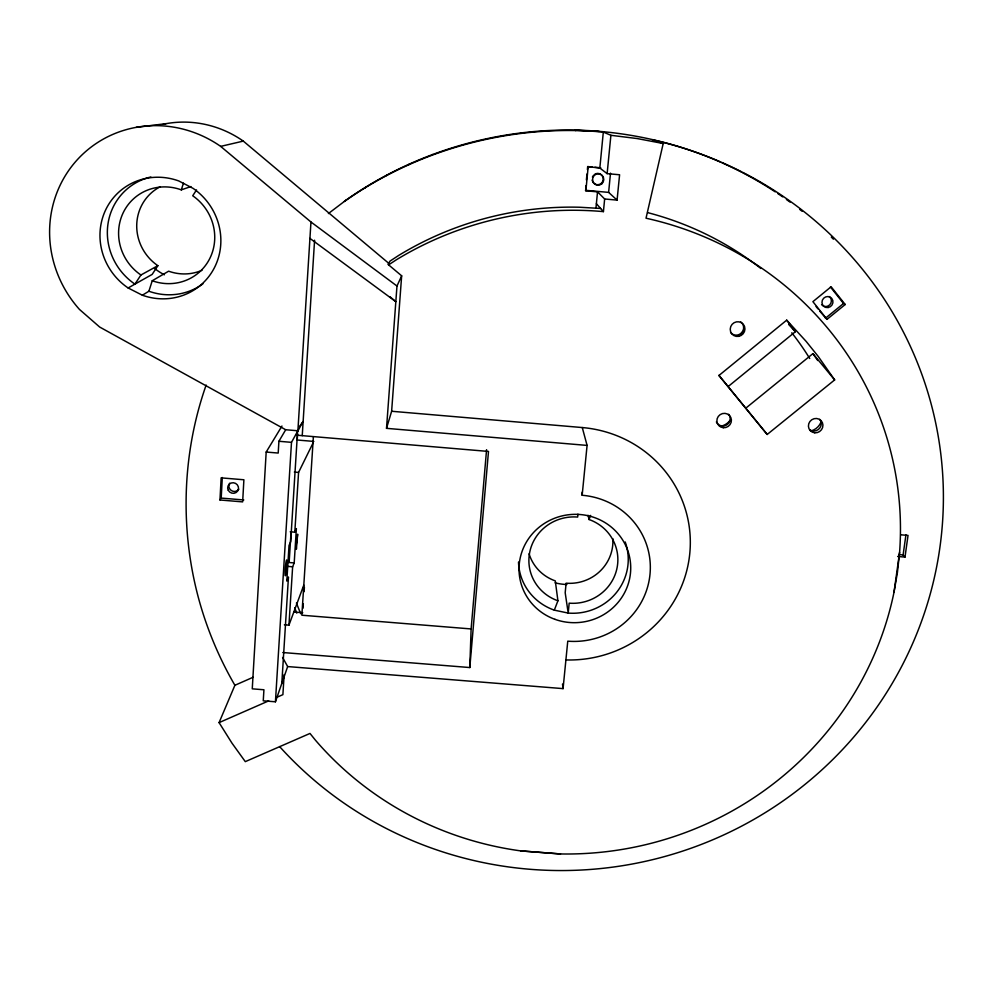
<?xml version="1.0" encoding="UTF-8"?>
<svg xmlns="http://www.w3.org/2000/svg" width="993" height="993" viewBox="0 0 993 993"><rect width="100%" height="100%" fill="white"/><g stroke="black" fill="none" stroke-linecap="round" stroke-linejoin="round"><path stroke-width="1.49" d="M282.595 657.465L287.66 666.564L563.068 688.621L567.76 641.168A75.555 73.147 -9.6 0 0 649.993 574.401A75.555 73.147 -9.6 0 0 582.159 495.259L582.171 492.18M282.794 652.525L469.801 667.544L471.116 628.941L486.582 449.68M219.962 499.988L221.141 477.869L243.893 479.768L242.652 501.887L219.962 499.988L221.203 498.089L222.295 477.521M281.962 426.034L266.186 452.051L252.259 688.832L263.927 689.763L263.257 700.822L275.433 701.79L287.66 666.564M285.711 429.746L99.66 327.032L79.44 309.406A113.425 108.547 48.8 0 1 75.468 161.785A113.425 108.547 48.8 0 1 220.657 146.381L310.958 221.998L297.888 430.776L285.711 429.746L278.909 441.277L278.201 453.056L266.186 452.051M275.433 701.79L291.495 442.344L297.888 430.776M289.199 561.541L291.036 532.248M281.801 683.42L288.466 576.995L286.803 581.066L289.025 545.505L290.676 541.706L297.565 431.595L303.15 421.255L314.582 240.219M297.59 434.053L297.217 440.011L313.825 441.426M284.147 674.595L282.893 694.653L277.221 697.136M284.395 624.783L288.951 625.143L292.637 566.78L294.201 562.932L296.373 528.599L294.809 532.186L290.204 531.801M294.809 532.186L298.57 472.42L312.969 443.151M302.244 435.654L303.126 421.529L299.538 426.382M313.354 437.168L301.86 615.213L471.116 628.941M303.039 608.212L303.324 603.707M304.106 591.716L304.392 587.223M582.159 495.259L587.086 445.41L386.513 428.343L396.977 286.021L401.656 275.818L388.611 264.858L389.244 263.716L243.297 141.105A103.88 99.71 50.5 0 0 163.224 124.224M386.513 428.343L391.627 411.263L401.656 275.818M469.801 667.544L488.494 451.443L296.249 435.145M587.397 169.567L587.67 166.601L599.834 168.053L607.133 173.638L619.595 174.768L617.075 200.114L604.65 198.985L597.525 191.848L585.87 190.805L585.833 185.852M586.404 179.932L586.962 173.998M585.87 190.805L588.141 166.998M595.937 208.294L597.525 191.848M599.834 168.053L603.322 132.081C512.376 123.715 418.922 148.665 344.372 201.467L345.75 200.363C419.592 148.056 512.152 123.331 602.242 131.622A375.577 366.529 -10.6 0 1 720.546 162.132M388.611 264.858L396.418 259.744A330.93 321.583 -10.1 0 1 603.421 211.621L604.65 198.985M607.133 173.638L610.894 135.296L603.322 132.081M617.075 200.114L608.622 192.381L610.509 173.154M577.938 514.163L577.653 517.068A44.536 43.158 -9.7 0 0 530.014 550.892A44.536 43.158 -9.7 0 0 557.917 600.777L554.33 610.149L568.207 613.078A54.925 53.237 -9.7 0 0 625.205 541.967M279.592 746.562A379.016 369.719 -10.6 0 0 888.921 688.881A379.016 369.719 -10.6 0 0 652.401 139.79L663.212 143.513L646.021 218.212A330.93 321.583 -10.1 0 1 899.584 552.381L897.436 572.39L894.023 592.188A330.93 321.583 -10.1 0 1 560.524 853.955L520.804 850.902A330.93 321.583 -10.1 0 1 315.364 740.108L309.99 733.442L245.296 761.643L231.94 743.087L219.081 722.619L234.894 685.282L253.066 677.288M894.023 592.188L899.584 552.381M900.651 534.793L908.036 535.413L904.995 557.085L903.109 554.938L905.939 534.805M142.359 295.219A61.938 59.282 48.8 0 0 215.158 266.198A61.938 59.282 48.8 0 0 193.176 188.422L178.814 180.974A61.938 59.282 48.8 0 0 105.63 209.957A61.938 59.282 48.8 0 0 128.122 287.97L142.359 295.219L148.888 291.234L152.239 280.758L168.636 271.188A46.832 44.933 50.1 0 0 202.001 270.282M150.849 176.977A60.759 58.19 49.1 0 0 107.989 223.847A60.759 58.19 49.1 0 0 134.936 284.135L140.919 274.987A49.265 47.18 49.1 0 1 123.107 212.924A49.265 47.18 49.1 0 1 181.309 189.862L183.457 183.159M206.147 385.061C181.856 454.099 179.721 530.51 199.295 600.976A379.016 369.719 -10.6 0 0 234.894 685.282M288.951 625.143L303.808 585.088M612.83 538.653A42.811 41.594 -9.9 0 1 566.122 583.189L565.191 592.747L568.207 613.078L569.175 603.161A44.536 43.158 -9.7 0 0 616.727 569.386A44.536 43.158 -9.7 0 0 589.035 519.513L590.599 515.404M196.527 189.936L192.716 195.77A49.265 47.18 49.1 0 1 210.193 257.671A49.265 47.18 49.1 0 1 152.239 280.758M160.084 186.821A46.832 44.933 50.1 0 0 157.875 265.69L152.165 274.403L128.122 287.97M431.806 155.181L432.352 154.498M408.806 164.652L409.575 163.882M386.5 175.562L387.481 174.694M365.002 187.851L366.181 186.87M718.969 375.466L786.704 320.156L806.179 341.431L818.232 356.45L834.654 379.909L767.192 434.462L718.969 375.466L767.192 434.462M728.204 386.5L795.343 331.736L786.704 320.156M825.419 318.256L843.541 303.486L845.204 304.516L826.995 319.349L819.808 311.206M745.867 408.111L812.919 353.632L834.654 379.909M328.41 213.557L345.75 200.363M389.244 263.716L388.077 264.486L389.951 261.147L398.714 255.412A323.048 314.359 -10.2 0 1 579.552 207.239L600.604 208.456M140.919 274.987L157.875 265.69M219.081 722.619L268.706 700.872M181.309 189.862L190.941 186.547M220.657 146.381L243.297 141.105M136.277 127.34L166.104 123.653M599.313 131.448L574.959 130.182L575.779 130.629M520.804 850.902L560.524 853.955M288.131 562.435L294.201 562.932M288.044 566.407L292.637 566.78M293.878 611.986L302.753 612.706M294.35 472.072L298.57 472.42M221.203 498.089L243.781 499.963M898.715 554.578L903.109 554.938M897.635 556.465L904.995 557.085M391.627 411.263L582.27 427.549A119.805 116.342 -9.9 0 1 690.036 550.47A119.805 116.342 -9.9 0 1 565.675 659.935M278.909 441.277L291.495 442.344M587.67 166.601L592.039 166.998M594.944 167.258L600.765 167.792M585.411 190.296L608.622 192.381M610.894 135.296L637.208 138.561L663.212 143.513M309.928 238.382L395.835 301.673L389.889 296.696M310.958 221.998L396.977 286.021M788.616 324.388L795.343 331.736M596.383 203.714L603.421 211.621M826.995 319.349L812.895 301.661L831.116 286.766L845.204 304.516M816.072 306.514L817.934 308.86M830.458 287.002L843.541 303.486M812.919 353.632L817.76 360.533M582.27 427.549L587.086 445.41M588.067 515.28L589.035 519.513M557.917 600.777L555.286 580.88A42.811 41.594 -9.9 0 1 529.083 553.771M562.51 684.04L563.068 688.621M647.585 212.601A311.194 303.461 -10.5 0 1 760.837 268.458M300.767 613.736A285.984 278.983 -10.5 0 1 296.435 602.999M791.781 332.779A285.984 278.983 -10.5 0 1 809.717 358.498M721.948 162.753A375.577 366.529 -10.6 0 1 741.163 171.963M742.516 172.658A375.577 366.529 -10.6 0 1 775.198 191.823M777.718 193.498A375.577 366.529 -10.6 0 1 782.72 196.887M786.419 199.494A375.577 366.529 -10.6 0 1 790.093 202.138M799.725 209.399A375.577 366.529 -10.6 0 1 802.083 211.261M831.302 237.091A375.577 366.529 -10.6 0 1 833.425 239.189M296.808 613.153A288.603 281.404 -10.4 0 1 294.685 607.704M566.916 584.492A51.921 50.494 -10.1 0 1 555.087 582.841M554.33 610.149A54.925 53.237 -9.7 0 1 518.507 562.026M594.112 174.706A5.685 5.573 -75.7 0 1 602.515 176.22A5.685 5.573 -75.7 0 1 599.499 184.4A5.685 5.573 -75.7 0 1 592.151 180.043M592.436 177.114A5.685 5.573 -75.7 0 1 593.119 175.798M238.804 489.201A5.449 5.238 26.6 0 1 231.319 490.517A5.449 5.238 26.6 0 1 229.731 483.157M829.217 296.547A5.598 5.375 -48.3 0 1 829.788 304.764A5.598 5.375 -48.3 0 1 821.571 304.59M164.416 274.788A56.738 54.454 50.4 0 1 154.56 268.433M202.907 283.849A60.759 58.19 49.1 0 1 148.888 291.234M729.905 420.486A14.336 13.927 -34.9 0 1 720.595 426.258M743.062 331.377A14.56 14.163 -46.3 0 1 740.455 334.132M820.963 422.211A14.374 13.828 -37.6 0 1 810.983 430.95M728.663 414.28A7.311 7.1 -34.4 0 1 726.727 424.93A7.311 7.1 -34.4 0 1 716.363 421.926M819.796 419.369A7.336 7.038 -37.3 0 1 809.717 429.82M740.728 321.881A7.423 7.224 -45.7 0 1 741.61 332.829A7.423 7.224 -45.7 0 1 730.612 332.593M296.187 545.281L296.386 549.179L297.652 534.184L296.187 545.281M554.963 619.334A55.906 54.131 -9.6 0 0 630.021 559.344A55.906 54.131 -9.6 0 0 539.609 526.861A55.906 54.131 -9.6 0 0 554.963 619.334M286.245 571.931A7.956 0.683 -85.2 0 0 286.679 559.915A7.956 0.683 -85.2 0 0 285.078 571.707A7.956 0.683 -85.2 0 0 286.245 571.931M601.721 183.891A5.71 5.598 -75.6 0 0 600.144 174.147A5.71 5.598 -75.6 0 0 592.635 180.49A5.71 5.598 -75.6 0 0 601.721 183.891M228.253 490.269A5.474 5.263 26.5 0 0 237.65 491.063A5.474 5.263 26.5 0 0 233.392 482.747A5.474 5.263 26.5 0 0 228.253 490.269M828.212 307.507A5.623 5.399 -48.2 0 0 831.824 298.521A5.623 5.399 -48.2 0 0 822.378 300.171A5.623 5.399 -48.2 0 0 828.212 307.507M723.314 427.71A7.348 7.125 -34.3 0 0 730.823 417.494A7.348 7.125 -34.3 0 0 718.299 416.415A7.348 7.125 -34.3 0 0 723.314 427.71M814.769 432.799A7.373 7.075 -37.2 0 0 822.378 422.608A7.373 7.075 -37.2 0 0 809.903 421.516A7.373 7.075 -37.2 0 0 814.769 432.799M738.655 336.354A7.46 7.249 -45.6 0 0 743.36 324.376A7.46 7.249 -45.6 0 0 730.749 326.573A7.46 7.249 -45.6 0 0 738.655 336.354"/></g></svg>
